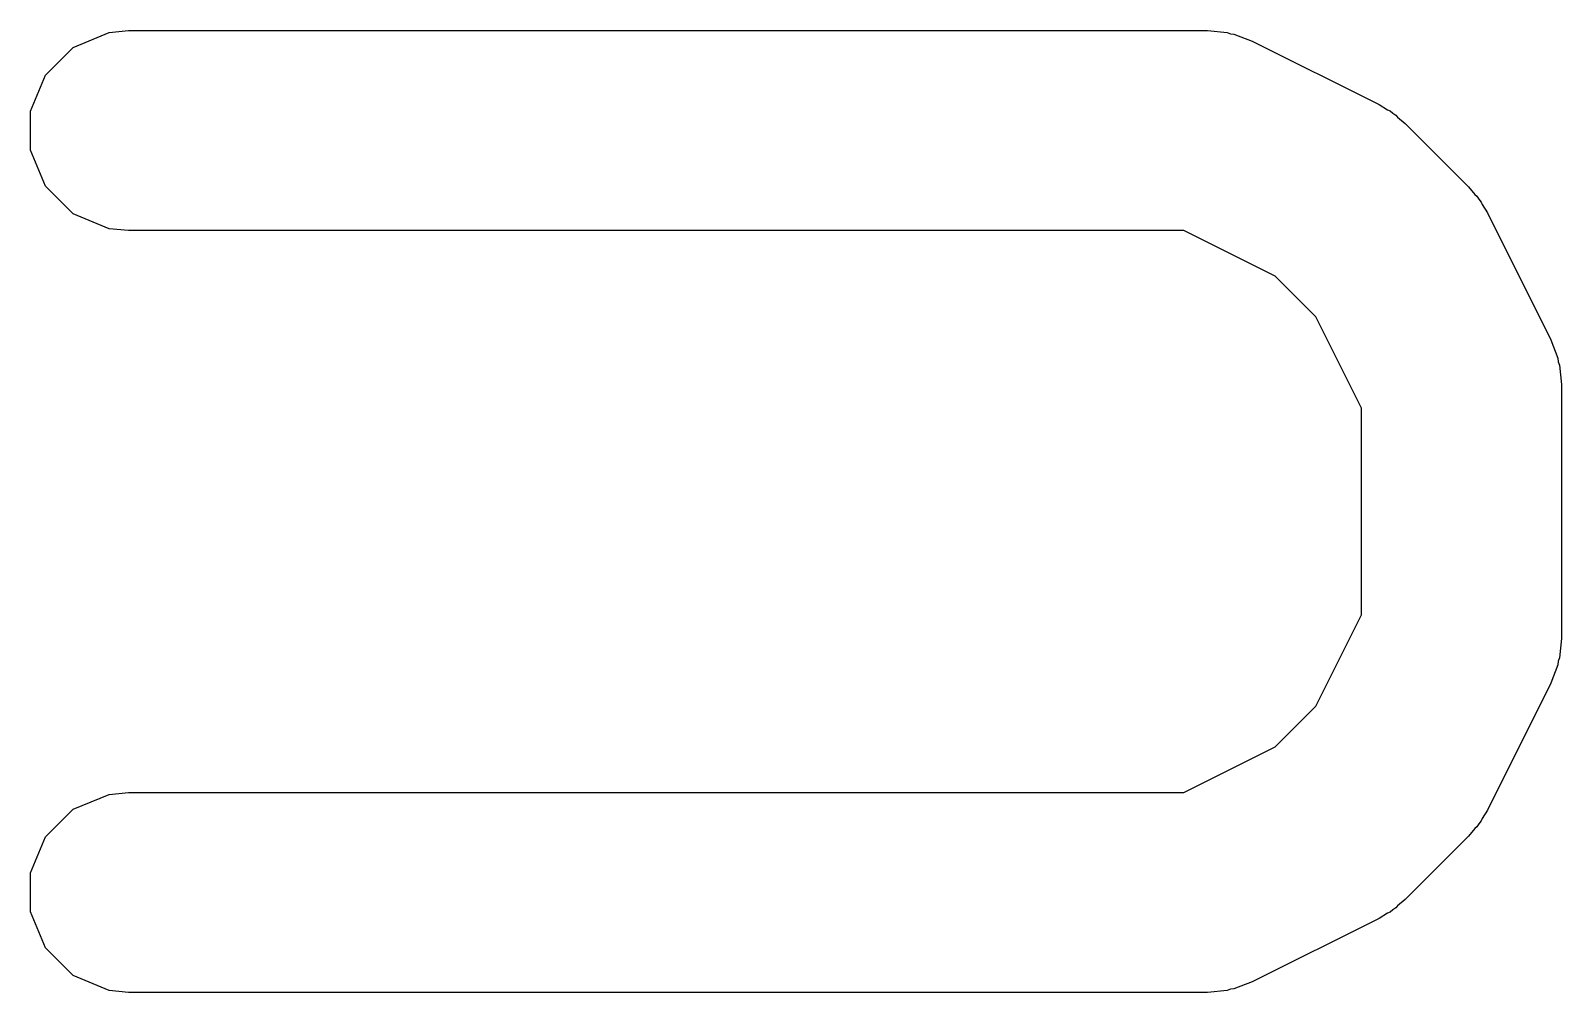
# Model space of a CAD drawing. Extents: x 3.29 to 8.95, y -3.74 to -1.6.
# Drawn here: x 7.48824 to 7.53346, y -2.20578 to -2.17738 of the extents above; entities that cross this region are included whole.
import ezdxf

# ---------------------------------------------------------------- set-up
doc = ezdxf.new("R2010")
doc.units = 0
doc.header["$MEASUREMENT"] = 0
doc.layers.add('BLACK', color=7, linetype='CONTINUOUS')

msp = doc.modelspace()

# ---------------------------------------------------------------- linework, layer by layer
at = {"layer": 'BLACK', "linetype": 'CONTINUOUS'}
for p, q in [((7.489494, -2.177879), (7.490559, -2.177438)), ((7.490559, -2.177438), (7.491135, -2.177381)), ((7.491135, -2.177381), (7.523006, -2.177381)), ((7.523006, -2.177381), (7.523582, -2.177438)), ((7.523582, -2.177438), (7.52368, -2.177478)), ((7.52368, -2.177478), (7.523785, -2.177486)), ((7.523785, -2.177486), (7.524326, -2.177693)), ((7.524326, -2.177693), (7.528076, -2.179567)), ((7.488679, -2.178693), (7.489494, -2.177879)), ((7.488239, -2.179758), (7.488679, -2.178693)), ((7.488239, -2.18091), (7.488239, -2.179758)), ((7.528076, -2.179567), (7.528324, -2.179723)), ((7.528324, -2.179723), (7.528396, -2.179753)), ((7.528396, -2.179753), (7.528477, -2.17982)), ((7.528477, -2.17982), (7.528566, -2.179876)), ((7.528566, -2.179876), (7.528617, -2.179935)), ((7.528617, -2.179935), (7.528843, -2.180121)), ((7.528843, -2.180121), (7.530718, -2.181995)), ((7.488679, -2.181974), (7.488239, -2.18091)), ((7.489494, -2.182789), (7.488679, -2.181974)), ((7.530718, -2.181995), (7.530904, -2.182222)), ((7.530904, -2.182222), (7.530963, -2.182273)), ((7.530963, -2.182273), (7.531019, -2.182362)), ((7.531019, -2.182362), (7.531085, -2.182443)), ((7.531085, -2.182443), (7.531115, -2.182515)), ((7.531115, -2.182515), (7.531271, -2.182763)), ((7.490559, -2.18323), (7.489494, -2.182789)), ((7.531271, -2.182763), (7.533146, -2.186512)), ((7.491135, -2.183286), (7.490559, -2.18323)), ((7.522309, -2.183286), (7.491135, -2.183286)), ((7.525006, -2.184635), (7.522309, -2.183286)), ((7.526203, -2.185832), (7.525006, -2.184635)), ((7.527552, -2.18853), (7.526203, -2.185832)), ((7.533146, -2.186512), (7.533353, -2.187053)), ((7.533353, -2.187053), (7.53336, -2.187159)), ((7.53336, -2.187159), (7.533401, -2.187257)), ((7.533401, -2.187257), (7.533457, -2.187833)), ((7.533457, -2.187833), (7.533457, -2.195332)), ((7.527552, -2.194635), (7.527552, -2.18853)), ((7.526203, -2.197332), (7.527552, -2.194635)), ((7.533457, -2.195332), (7.533401, -2.195908)), ((7.533353, -2.196112), (7.533146, -2.196652)), ((7.53336, -2.196006), (7.533353, -2.196112)), ((7.533401, -2.195908), (7.53336, -2.196006)), ((7.533146, -2.196652), (7.531271, -2.200402)), ((7.525006, -2.198529), (7.526203, -2.197332)), ((7.522309, -2.199878), (7.525006, -2.198529)), ((7.490559, -2.199935), (7.491135, -2.199878)), ((7.491135, -2.199878), (7.522309, -2.199878)), ((7.489494, -2.200376), (7.490559, -2.199935)), ((7.488679, -2.20119), (7.489494, -2.200376)), ((7.531085, -2.200722), (7.531019, -2.200803)), ((7.531115, -2.20065), (7.531085, -2.200722)), ((7.531271, -2.200402), (7.531115, -2.20065)), ((7.488239, -2.202255), (7.488679, -2.20119)), ((7.530718, -2.201169), (7.528843, -2.203044)), ((7.530904, -2.200943), (7.530718, -2.201169)), ((7.530963, -2.200892), (7.530904, -2.200943)), ((7.531019, -2.200803), (7.530963, -2.200892)), ((7.488239, -2.203407), (7.488239, -2.202255)), ((7.528843, -2.203044), (7.528617, -2.20323)), ((7.488679, -2.204471), (7.488239, -2.203407)), ((7.528324, -2.203441), (7.528076, -2.203597)), ((7.528396, -2.203411), (7.528324, -2.203441)), ((7.528477, -2.203345), (7.528396, -2.203411)), ((7.528566, -2.203289), (7.528477, -2.203345)), ((7.528617, -2.20323), (7.528566, -2.203289)), ((7.528076, -2.203597), (7.524326, -2.205472)), ((7.489494, -2.205286), (7.488679, -2.204471)), ((7.490559, -2.205727), (7.489494, -2.205286)), ((7.491135, -2.205784), (7.490559, -2.205727)), ((7.523582, -2.205727), (7.523006, -2.205784)), ((7.52368, -2.205686), (7.523582, -2.205727)), ((7.523785, -2.205679), (7.52368, -2.205686)), ((7.524326, -2.205472), (7.523785, -2.205679)), ((7.523006, -2.205784), (7.491135, -2.205784))]:
    msp.add_line(p, q, dxfattribs=at)

doc.saveas('drawing.dxf')
